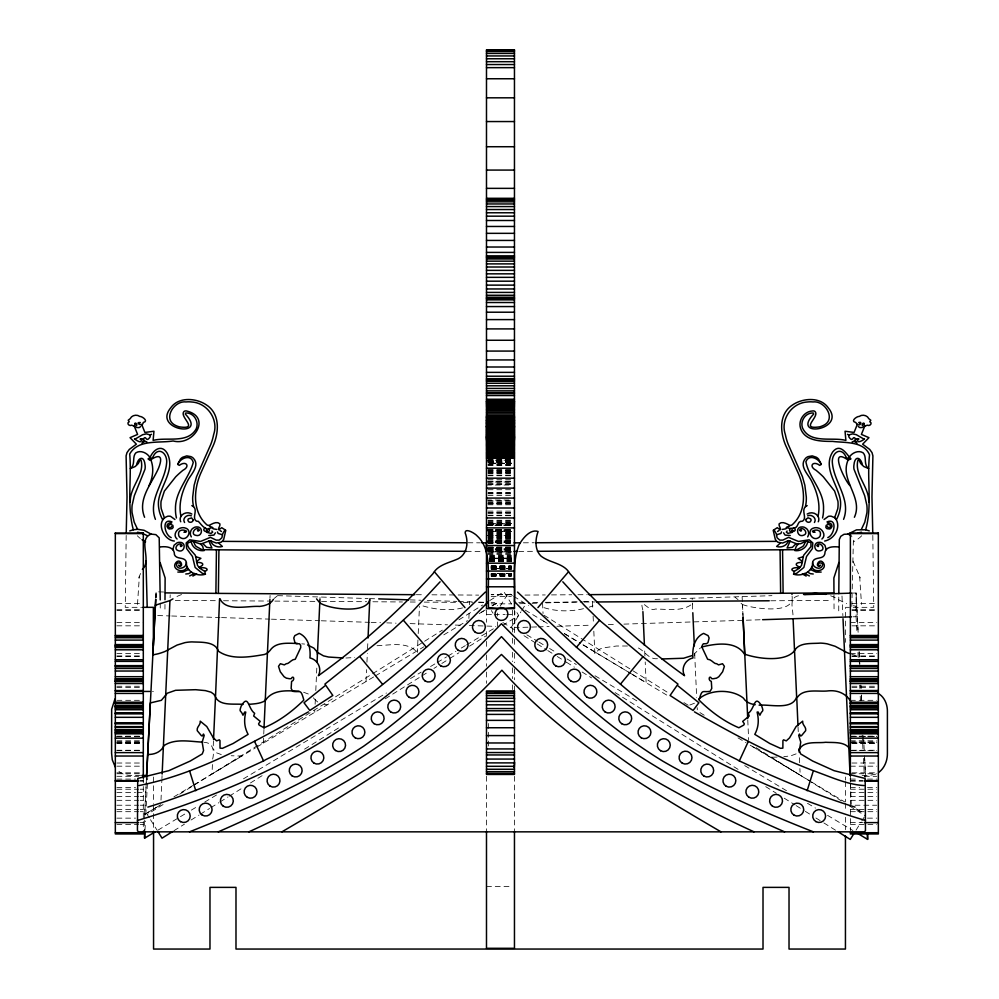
<?xml version="1.0" encoding="UTF-8"?>
<svg xmlns="http://www.w3.org/2000/svg" width="999" height="999" viewBox="0 0 999 999"><rect width="100%" height="100%" fill="white"/><g stroke="black" fill="none" stroke-linecap="round" stroke-linejoin="round"><path stroke-width="0.75" stroke-dasharray="5 3.75" d="M851.822 606.443L853.396 539.76L851.41 535.814M838.735 610.839L838.785 595.242M164.947 609.078L164.972 604.407M126.186 535.402L125.25 607.33L141.533 607.33M212.425 764.51L212.013 773.963L242.058 755.943A50.4 26.686 0 0 1 237.774 755.956L231.194 755.744M212.65 759.09C214.348 752.122 213.798 742.632 204.283 742.382M319.992 598.276L320.03 597.464M161.001 800.112L161.863 780.182M161.938 778.646L162.063 775.586M263.336 743.181L263.674 735.576M263.748 734.065L263.948 729.507M170.08 597.702L170.205 594.805M213.474 740.759L213.112 748.613M269.955 598.064L270.08 595.454M315.11 704.233L315.459 697.677M315.784 690.584L316.908 665.883M366.059 681.505L366.596 669.642M366.933 662.225L367.345 653.321M367.557 648.713L367.907 641.058M417.932 639.997L417.345 652.434M418.219 633.578L419.468 606.443M468.881 618.443L469.268 610.114M469.505 604.795L469.642 601.798M314.81 710.489L314.722 712.312M144.58 818.905L146.428 778.646M155.794 598.001L156.119 591.77L163.911 592.02M159.278 805.644L144.58 814.46L146.491 777.534M155.807 597.739L156.119 591.77L156.119 597.702M144.98 830.406L145.467 821.053M145.792 814.834L147.727 777.459M137.487 604.445L139.361 576.248L141.171 572.14M317.732 702.01L315.334 699.987M315.322 700.037L313.361 697.789M694.767 655.531L694.705 653.533L700.561 647.789M138.699 577.959L139.361 576.248M500.174 606.181L508.404 593.006L512.412 595.504M511.063 627.634L520.941 611.825M521.765 610.501L525.874 603.908M856.031 830.194L860.963 822.289M861.787 820.966L864.26 817.007M642.856 610.102C638.786 594.767 648.713 612.574 655.207 609.04C667.482 609.028 682.904 612.125 692.956 603.346M274.163 598.451L277.21 595.966M694.505 653.808L694.68 653.184M861.712 535.751L860.264 537.15A33.691 33.691 0 0 1 853.396 541.82M692.432 603.995L692.369 603.071M163.062 804.545L147.215 814.435L149.675 818.393M179.683 794.168L442.382 630.144M458.903 619.83L482.667 605.007M489.76 600.574L503.896 591.745L512.125 604.932M173.901 830.743L184.478 824.138M191.059 820.029L199.013 815.072M200.3 814.272L209.578 808.478M210.864 807.679L218.831 802.697M220.105 801.91L228.084 796.927M229.345 796.141L242.607 787.849M250.462 782.954L265.072 773.825M304.57 749.163L341.533 726.098M385.277 698.776L420.954 676.51M422.04 675.824L428.883 671.553M433.916 668.406L436.8 666.608M441.845 663.461L448.688 659.19M449.762 658.516L459.003 652.747M469.555 646.166L485.689 636.088M502.485 625.599L518.706 615.471L515.422 610.202M144.58 814.46L160.802 804.707M479.208 613.598L485.689 609.702M492.182 605.794L497.365 602.684L497.365 605.644M173.938 796.827L192.682 785.576M193.631 785.002L255.357 747.964M256.83 747.077L374.425 676.485M375.324 675.936L423.876 646.803M443.793 634.852L467.507 620.629M481.331 612.312L485.339 609.902M492.02 605.894L497.365 602.684L491.133 602.484M157.942 830.169L186.001 813.323M191.346 810.114L196.691 806.905M204.708 802.085L218.069 794.068M243.469 778.82L386.451 692.994M410.514 678.546L421.203 672.127M430.557 666.52L435.901 663.311M437.237 662.499L446.59 656.892M447.927 656.093L455.944 651.273M461.288 648.064L465.297 645.654M466.633 644.855L493.356 628.808M796.141 753.858L790.908 755.781L783.828 756.718M694.467 703.221L689.098 705.306M798.538 595.754C788.186 597.814 793.306 609.515 792.981 616.346M592.931 605.856L589.21 607.167M181.568 594.58L179.345 595.404A39.461 20.904 0 0 0 176.486 596.765M875.723 774.15L869.542 775.461L858.516 775.461M742.444 604.495C752.597 608.553 795.316 614.984 792.057 596.103M462.537 607.929C449.513 611.088 435.751 609.652 422.989 605.956M583.541 608.666C570.079 611.9 555.856 611.588 542.694 607.255M376.998 645.716C389.835 645.292 407.567 641.171 417.07 652.235M345.904 658.016L354.732 657.504M519.505 603.746L530.407 603.396M531.967 603.346L539.76 603.096M545.991 602.897L581.83 601.748M583.391 601.698L592.744 601.398M655.069 599.4L771.94 595.666M852.959 593.081L856.081 592.981L858.153 632.829M536.65 626.922L514.835 627.609L514.835 611.301M538.199 626.873L549.113 626.523M556.905 626.273L591.183 625.174M608.329 624.625L616.108 624.375M623.9 624.125L761.026 619.742M852.959 616.808L856.081 616.708L856.081 592.981L858.178 633.466M777.06 757.08L774.425 757.167A50.4 26.686 0 0 1 770.142 757.155M524.975 595.079L545.242 594.942M551.473 594.904L571.74 594.767M577.971 594.73L587.325 594.667M518.731 602.484L524.95 602.447M532.729 602.397L538.961 602.347M545.179 602.31L582.529 602.06M584.078 602.047L594.979 601.972M770.803 600.774L831.493 600.362M523.376 542.807L534.253 542.744M518.731 551.411L535.839 551.311M488.049 459.577L511.351 459.577M488.049 459.677L511.351 459.677M486.488 460.227L511.351 460.227M488.049 460.339L511.351 460.339M488.049 460.626L511.351 460.626M488.049 460.826L511.351 460.826M488.049 460.889L511.351 460.976M488.049 461.251L511.351 461.251M488.049 461.376L511.351 461.476M488.049 461.613L511.351 461.613M488.049 461.775L511.351 461.775M488.049 462L511.351 462M488.049 462.2L511.351 462.2M488.049 462.549L511.351 462.549M511.351 463.099L488.049 463.099L511.351 463.286M488.049 464.635L511.351 464.822M488.049 464.935L511.351 464.935M488.049 465.222L511.351 465.222M488.049 469.867L511.351 469.867M488.049 470.042L511.351 470.042M488.049 470.417L511.351 470.417M488.049 471.178L511.351 471.178M488.049 471.84L511.351 471.84M488.049 472.552L511.351 472.552M488.049 473.002L511.351 473.002M488.049 473.226L511.351 473.226M488.049 475.124L511.351 475.124M488.049 475.749L511.351 475.711M488.049 479.707L511.351 479.707M488.049 481.193L511.351 481.193M488.049 481.693L511.351 481.693M486.488 481.993L511.351 481.993M488.049 483.017L511.351 483.017M488.049 484.003L511.351 484.003M488.049 484.328L511.351 484.328M486.488 485.039L511.351 485.039M488.049 489.71L511.351 489.71M488.049 492.532L511.351 492.532M488.049 493.144L511.351 493.144M488.049 493.806L511.351 493.806M488.049 495.417L511.351 495.417M486.488 500.024L511.351 500.024M488.049 500.437L511.351 500.437M488.049 501.748L511.351 501.748M488.049 502.634L511.351 502.634M488.049 503.321L511.351 503.159M488.049 503.571L511.351 503.571M488.049 503.871L511.351 503.871M488.049 504.782L511.351 504.782M488.049 511.126L511.351 511.126M488.049 512.537L511.351 512.537M488.049 512.862L511.351 512.862M488.049 513.199L511.351 513.199M488.049 515.234L511.351 515.234M488.049 515.696L511.351 515.696M488.049 520.242L511.351 520.242M488.049 521.028L511.351 521.028M488.049 521.915L511.351 521.915M488.049 522.477L511.351 522.477M488.049 523.876L511.351 523.751M488.049 523.988L511.351 524.138M488.049 524.3L511.351 524.275M488.049 524.413L511.351 524.413M488.049 524.637L511.351 524.675M488.049 524.95L511.351 524.95L486.488 525.162M486.488 525.299L511.351 525.174M488.049 525.511L511.351 525.511M488.049 529.507L511.351 529.507M486.488 529.607L511.351 529.67M488.049 529.994L511.351 529.994M486.488 530.244L511.351 530.232M488.049 530.569L511.351 530.569M486.488 530.769L511.351 530.694M486.488 530.844L511.351 530.894M488.049 531.143L511.351 531.143M488.049 532.155L511.351 532.155M488.049 532.817L511.351 532.829M488.049 533.603L511.351 533.603M488.049 534.028L511.351 534.028M488.049 534.465L511.351 534.465M488.049 535.314L511.351 535.289M486.488 535.389L511.351 535.414M488.049 535.601L511.351 535.601M488.049 535.951L511.351 535.951M488.049 536.438L511.351 536.588M488.049 537L511.351 537M488.049 537.637L511.351 537.637M488.049 537.862L511.351 537.862M488.049 538.374L511.351 538.374M488.049 539.185L511.351 539.123M488.049 539.959L511.351 540.034M488.049 540.759L511.351 540.759M486.488 540.884L511.351 540.884M488.049 541.058L511.351 541.058M486.488 541.52L511.351 541.52M488.049 541.945L511.351 541.945M488.049 542.057L511.351 542.057M486.488 542.282L511.351 542.445M486.488 542.482L511.351 542.569M488.049 542.757L511.351 542.682M488.049 542.932L511.351 543.069M488.049 543.194L511.351 543.194M488.049 547.027L511.351 547.027M488.049 547.265L511.351 547.265M488.049 547.477L511.351 547.477M488.049 547.702L511.351 547.702M488.049 548.039L511.351 547.989M488.049 548.276L511.351 548.164M488.049 548.326L511.351 548.426M486.488 548.576L511.351 548.501M488.049 549.038L511.351 549.038M488.049 549.313L511.351 549.138M486.488 549.35L511.351 549.35M488.049 549.587L511.351 549.587M486.488 549.887L511.351 549.887M488.049 550.049L511.351 550.049M488.049 550.224L511.351 550.224M488.049 550.437L511.351 550.437M488.049 550.661L511.351 550.661M486.488 551.161L511.351 550.986M488.049 551.56L511.351 551.448M511.351 551.798L488.049 551.798L511.351 551.997M488.049 552.759L511.351 552.672M488.049 553.596L511.351 553.596M488.049 554.42L511.351 554.42M489.597 555.232L511.351 555.232M489.597 556.018L511.351 556.018M489.597 556.755L511.351 556.755M489.597 557.43L511.351 557.43M489.597 558.041L511.351 558.041L489.597 558.191M489.597 558.866L511.351 558.766M489.597 558.903L511.351 558.903M489.597 559.153L511.351 559.19M489.597 559.365L511.351 559.44M489.597 559.665L511.351 559.64M489.597 559.915L511.351 559.865M489.597 560.152L511.351 560.189M489.597 560.501L511.351 560.501M489.597 560.689L511.351 560.689M489.597 560.963L511.351 560.963M489.597 561.151L511.351 561.151M489.597 561.363L511.351 561.363M489.597 561.488L511.351 561.488M489.597 561.688L511.351 561.725M491.158 565.771L511.351 565.821M491.158 566.021L511.351 566.171M491.158 566.346L511.351 566.271M491.158 566.458L511.351 566.408M491.158 566.645L511.351 566.645M491.158 566.895L511.351 566.895M491.158 567.207L511.351 567.207M491.158 567.345L511.351 567.37M491.158 567.482L511.351 567.482M491.158 567.794L511.351 567.657M491.158 567.857L511.351 567.956M491.158 568.131L511.351 568.194M491.158 568.394L511.351 568.394M511.351 568.656L491.158 568.593L511.351 568.831M491.158 569.018L511.351 569.018M491.158 569.093L511.351 569.205L491.158 569.318M491.158 573.751L511.351 573.751M491.158 574.125L511.351 574.113M491.158 574.462L511.351 574.462M491.158 574.562L511.351 574.562M491.158 574.8L511.351 574.8M491.158 574.974L511.351 574.974M491.158 575.249L511.351 575.249M491.158 575.499L511.351 575.499M491.158 576.036L511.351 576.036M491.158 576.236L511.351 576.336M491.158 596.478L511.351 596.478M116.895 603.596L141.758 603.608M851.935 603.608L876.797 603.596M491.158 603.846L511.351 603.846M116.895 609.727L141.758 609.727M851.935 609.727L876.797 609.727M116.895 610.526L141.758 610.526M851.935 610.526L876.797 610.526M486.488 614.497L492.707 614.497M494.268 614.497L505.144 614.497M506.693 614.497L514.46 614.497M116.895 622.564L143.307 622.564M850.374 622.564L876.797 622.564M116.895 625.824L141.758 625.824M851.935 625.824L876.797 625.824M627.484 646.003L616.458 646.016L602.272 648.014L598.751 649.662L594.88 653.771L593.768 630.132M116.895 653.408L143.307 653.408M850.374 653.408L876.797 653.408M116.895 655.931L141.758 655.931M851.935 655.931L876.797 655.931M116.895 656.555L141.758 656.555M851.935 656.555L876.797 656.555M116.895 686.263L141.758 686.263M851.935 686.263L876.797 686.263M116.895 687.399L141.758 687.399M851.935 687.399L876.797 687.399M152.497 691.445L153.384 691.445M116.895 700.311L143.307 700.311M850.374 700.311L876.797 700.311M116.895 736.188L143.307 736.188M850.374 736.188L876.797 736.188M116.895 736.475L141.758 736.513M851.935 736.475L876.797 736.513M116.895 736.675L143.307 736.675M850.374 736.675L876.797 736.675M116.895 740.796L143.307 740.796M850.374 740.796L876.797 740.796M116.895 741.945L143.307 741.945M850.374 741.945L876.797 741.945M116.895 742.157L141.758 742.157M851.935 742.157L876.797 742.157M116.895 742.707L143.307 742.707M850.374 742.707L876.797 742.707M116.895 743.144L141.758 743.144M851.935 743.144L876.797 743.144M116.895 743.493L141.758 743.493M851.935 743.493L876.797 743.493M116.895 750.261L141.758 750.261M851.935 750.261L876.797 750.261M116.895 750.424L143.307 750.424M850.374 750.424L876.797 750.424M116.895 763.024L141.758 763.024M851.935 763.024L876.797 763.024M116.895 766.183L143.307 766.183M850.374 766.183L876.797 766.183M116.895 772.826L141.758 772.826M851.935 772.826L876.797 772.826M116.895 773.75L143.307 773.75M850.374 773.75L876.797 773.75M140.484 775.461C132.667 775.649 123.227 776.71 117.557 769.992M116.895 776.31L138.649 776.31M864.36 776.31L876.797 776.31M116.895 779.095L135.539 779.095M850.374 779.095L856.593 779.095M867.469 779.095L876.797 779.095M140.197 780.569L143.307 780.569M850.374 780.569L862.811 780.569M140.197 781.193L143.307 781.193M850.374 781.193L862.811 781.193M116.895 787.412L135.539 787.412M850.374 787.412L859.702 787.412M867.469 787.412L876.797 787.412M116.895 789.222L138.649 789.222M140.197 789.222L143.307 789.222M850.374 789.222L876.797 789.222M116.895 792.394L135.539 792.394M137.1 792.394L143.307 792.394M850.374 792.394L876.797 792.394M116.895 796.49L138.649 796.49M140.197 796.49L143.307 796.49M850.374 796.49L876.797 796.49M116.895 800.324L138.649 800.324M140.197 800.324L143.307 800.324M850.374 800.324L876.797 800.324M116.895 805.231L138.649 805.231M140.197 805.231L143.307 805.231M855.032 805.231L876.797 805.231M116.895 809.402L138.649 809.402M140.197 809.402L143.307 809.402M850.374 809.402L876.797 809.402M116.895 811.688L138.649 811.688M140.197 811.688L143.307 811.688M850.374 811.688L876.797 811.688M116.895 818.144L135.539 818.144M867.469 818.144L876.797 818.144M140.197 822.614L143.307 822.614M850.374 822.614L862.811 822.614M116.895 824.6L138.649 824.6M140.197 824.6L143.307 824.6M850.374 824.6L876.797 824.6M486.488 886.625L511.351 886.625M467.857 542.757L480.294 542.832M466.271 551.323L483.379 551.423M416.346 594.705L424.138 594.755M431.93 594.805L478.696 595.117M175.287 600.411L217.307 600.699M223.526 600.749L268.656 601.048M274.875 601.098L315.334 601.373M321.553 601.41L366.683 601.71M372.902 601.76L402.472 601.96M410.252 602.01L418.032 602.06M424.25 602.11L456.93 602.335M463.149 602.372L472.49 602.434M478.708 602.472L484.94 602.522M277.66 595.654L368.032 598.551M369.593 598.601L378.946 598.888M410.114 599.887L421.016 600.237M427.247 600.436L456.855 601.386M458.416 601.435L472.44 601.885M478.671 602.085L484.902 602.285M157.68 615.546L170.142 615.946M171.703 615.996L220.005 617.544M221.566 617.594L269.867 619.13M271.428 619.18L319.73 620.729M321.291 620.779L369.593 622.327M371.153 622.377L380.507 622.664M386.738 622.864L396.091 623.164M410.114 623.613L447.502 624.812M455.294 625.062L461.526 625.262M469.318 625.511L495.816 626.361M301.76 643.818L304.595 644.068M324.45 704.357L327.135 704.869M657.467 658.703C647.352 659.715 644.03 648.576 635.202 646.927M853.283 605.694L856.78 606.405M303.634 692.257L309.815 694.567M221.291 754.57L216.059 752.647L213.124 748.738M830.631 595.791L832.854 596.615A39.461 20.904 0 0 1 839.21 600.087L846.64 603.696M543.381 621.041L547.327 623.413M564.46 633.691L580.269 643.181M594.755 651.885L581.58 643.968L631.093 673.676M595.816 652.509L630.257 673.176M631.58 673.975L646.141 682.717L645.204 661.95M750.187 745.192L800.187 775.174L799.899 768.581M856.393 808.915L863.885 813.423M525.212 610.127L546.903 623.139M564.273 633.566L580.307 643.194M632.429 674.487L668.506 696.141M737.999 737.861L746.016 742.669M752.697 746.678L810.689 781.48M811.5 781.98L844.904 802.035M856.93 809.252L863.611 813.261M526.86 634.84L537.549 641.258M538.886 642.057L544.23 645.267M549.575 648.476L554.92 651.685M566.945 658.903L576.298 664.522M595.004 675.749L639.11 702.222M744.68 765.596L788.785 792.07M807.492 803.296L815.509 808.116M827.534 815.334L852.921 830.569M513.686 596.303L528.646 605.644M543.993 615.222L669.268 693.443M683.94 702.597L689.085 705.806M699.949 712.599L705.232 715.896M756.018 747.602L841.308 800.848M849.462 805.943L865.084 815.696M502.834 622.502L516.346 630.931M523.976 635.701L536.138 643.294M537.187 643.943L546.703 649.887M547.752 650.549L555.943 655.656M557.255 656.48L566.246 662.087M566.495 662.25L574.413 667.195M582.092 671.99L591.57 677.909M615.122 692.607L738.086 769.38M765.721 786.638L776.36 793.268M784.215 798.176L794.829 804.807M796.103 805.606L804.07 810.576M805.356 811.375L810.676 814.697M815.921 817.981L822.552 822.115M823.85 822.926L835.751 830.356M734.989 597.177L738.036 599.65M741.058 603.309L742.482 604.52L743.006 615.846M137.288 535.751L138.736 537.15A33.691 33.691 0 0 0 140.347 538.473M491.358 610.564L493.007 613.199M150.499 819.704L157.093 830.256M853.034 561.163L860.301 577.959M742.532 604.52L742.981 615.359M694.667 653.596L696.678 697.427M859.639 576.248L861.513 604.445M859.128 651.473L859.365 656.143L854.207 655.019A41.796 22.14 0 0 1 851.697 654.295M859.527 659.24L859.764 663.873M860.888 685.551L861.051 688.648M861.375 694.842L861.7 701.036M864.51 755.669L865.621 777.21M859.152 652.16L859.477 658.391M859.552 659.939L859.789 664.61M860.838 684.864L861.001 687.974M861.413 695.754L861.65 700.436M863.498 735.963L864.272 751.123M864.635 758.054L865.609 776.735M856.081 616.708L856.967 633.841M857.941 652.522L858.416 661.862M859.627 685.227L859.789 688.336M860.201 696.128L860.439 700.799M862.212 735.064L863.024 750.636M863.423 758.416L864.397 777.11M697.19 707.642L697.302 709.814M841.995 596.003L842.881 615.646M798.039 727.172L798.251 731.643M692.419 604.02L692.682 609.815M644.929 656.006L644.567 648.401M592.482 602.16L592.869 610.701M593.119 616.146L593.431 622.901M542.557 602.996L543.031 613.523M742.12 596.665L742.357 601.873M747.776 720.067L748.663 739.834M850.199 778.321L850.336 781.393M850.399 782.929L851.323 804.382M799.437 757.741L799.65 762.849M692.182 598.676L692.207 599.487M872.814 535.402L873.75 607.33L845.629 607.33L845.616 642.332M833.978 595.079L834.053 609.078M160.24 603.034L160.265 610.839M850.374 774.837L850.374 831.043M845.441 777.01L845.441 780.107M845.441 781.655L845.441 801.81M845.441 803.358L845.441 811.113M845.441 817.307L845.441 829.707M514.46 610.114L514.46 633.154M514.46 639.372L514.46 647.152M514.46 653.371L514.46 662.699M514.46 668.93L514.46 679.807M514.46 686.038L514.46 690.696M514.46 776.26L514.46 830.519M512.512 610.302L512.512 632.067M512.512 638.286L512.512 646.053M512.512 652.272L512.512 661.6M512.512 667.819L512.512 678.696M512.512 684.914L512.512 689.572M497.365 613.061L497.365 616.021M497.365 621.952L497.365 626.41M488.449 723.513L488.449 746.915M486.488 610.114L486.488 622.265M486.488 631.605L486.488 636.263M486.488 641.395L486.488 649.163M486.488 654.932L486.488 666.258M486.488 672.04L486.488 683.353M486.488 776.26L486.488 830.519M153.559 777.01L153.559 803.358M153.559 804.907L153.559 829.707M144.58 820.391L144.58 830.768M143.307 777.759L143.307 831.043M511.351 463.524L488.049 463.524L511.351 463.661M511.351 523.464L488.049 523.464L511.351 523.551M511.351 531.605L488.049 531.605L511.351 531.63M511.351 558.441L489.597 558.441L511.351 558.516M511.351 573.414L491.158 573.414L511.351 573.501M511.351 594.68L491.158 594.68L511.351 594.705"/><path stroke-width="1.5" d="M160.227 599.924L159.203 537.874L155.894 534.64L151.061 534.103L144.068 530.294L137.575 529.295L133.329 529.77C126.698 505.169 131.843 479.058 129.708 453.983C138.187 439.036 158.941 443.344 173.102 440.959C193.319 446.428 212.4 417.107 186.463 410.964A3.784 3.784 0 0 0 184.34 411.226C177.972 416.246 200.399 429.895 179.358 426.86A24.525 24.525 0 0 1 175.137 425.212C162.512 418.768 174.313 400.337 186.001 401.948A24.688 24.688 0 0 1 191.521 401.985C207.23 402.747 218.906 419.518 213.649 434.54A56.456 56.456 0 0 1 210.702 444.58L196.566 476.623L194.143 485.277L192.695 497.027A36.214 36.214 0 0 0 193.094 504.12L193.531 506.481M514.46 762.125L514.46 764.41A7.418 7.418 0 0 1 513.823 767.232M486.488 551.448L486.488 542.494M838.798 593.681L839.297 539.572L840.783 536.326L844.018 534.29L847.939 534.103L850.661 535.252M164.997 599.737L165.122 577.959L160.09 562.487M165.397 592.882L215.884 593.369L216.446 549.825L466.271 551.323M215.884 593.369L218.369 593.394L218.931 549.85M126.249 532.455L127.023 496.753L126.099 455.869L126.973 452.647L129.296 449.425L136.364 444.193L130.045 437.674L137.6 434.415L134.253 426.123L131.643 425.199C129.283 426.66 126.049 423.039 129.221 421.753L128.209 420.242L130.195 418.668C131.731 415.184 136.826 414.16 139.773 416.433C141.983 416.121 149.113 421.303 143.294 422.465C142.757 427.772 134.178 421.99 140.247 422.527L139.273 423.276M151.498 434.29L150.337 435.027L150.112 436.963C145.617 443.568 146.503 434.353 143.394 438.986L144.455 440.959L146.865 441.92M799.163 568.319C796.003 566.421 787.799 569.105 794.23 571.391L799.163 568.319L801.498 565.397L803.646 555.269L810.926 546.665L810.976 542.657L806.093 541.171L800.748 543.643L797.239 544.018L788.361 540.621L782.667 543.031L777.534 542.12M219.967 598.751C225.949 612.062 247.64 605.594 259.59 606.43C264.835 605.831 270.579 604.208 273.426 599.35M319.955 599.1L319.792 602.759M162.138 774.05L169.942 600.599L172.989 598.876M264.011 727.984L265.322 699.337M213.536 739.372L215.484 697.177C220.292 706.368 234.303 703.421 243.069 704.407M265.309 699.387L269.905 599.363M317.07 662.2L319.78 602.809L316.558 598.863M317.432 654.333L317.52 652.422L323.489 655.856L328.609 657.042L343.044 657.954M368.044 637.999L369.78 599.338C367.382 614.173 328.858 609.29 319.742 602.772M146.578 775.998L150.337 702.921L161.363 700.324L167.295 693.206L175.562 690.309L195.579 689.697L205.382 690.609L211.064 692.207L213.923 694.268L215.497 697.14L219.568 598.938M159.84 547.015C165.759 546.153 174.525 546.678 174.475 554.707C176.598 560.027 185.402 556.243 186.363 562.549C186.988 567.719 177.647 570.879 176.473 565.147C175.949 561.238 183.029 562.787 180.045 565.933L178.609 565.147M146.516 777.085L155.719 599.562M155.732 599.238L152.835 654.932L158.004 653.808A41.796 22.14 0 0 0 165.135 651.41L177.073 645.067L184.94 642.644A25.362 13.437 0 0 1 191.845 641.895C200.612 642.419 215.085 641.021 218.481 651.236C231.119 660.152 249.75 657.042 264.36 654.495C266.696 653.758 268.519 652.26 270.08 650.424C275.961 641.57 288.311 643.368 297.515 643.443M155.27 831.767L144.58 838.186L144.892 831.955M217.457 531.905L218.094 533.466L221.953 534.615M807.729 541.183C807.454 547.427 800.674 551.523 794.842 550.574L796.253 546.391L798.288 544.093M317.445 652.322L313.873 648.126L307.555 644.942M130.295 501.848C129.633 486.913 145.067 474.662 141.021 460.052L139.897 460.164L138.312 463.499L135.202 466.545L130.357 468.556C135.852 464.597 131.768 457.018 135.876 452.834C140.684 449.737 147.365 453.047 150.012 457.579L148.039 458.916L149.962 460.302C159.803 453.484 163.249 456.218 158.616 467.994C151.935 483.541 137.125 499.063 144.605 517.27M820.391 565.147L818.955 565.933C815.846 562.287 823.963 561.538 822.427 565.759C820.204 571.078 811.25 566.908 812.749 561.688C814.884 556.243 823.313 560.002 824.824 553.921C824.799 546.166 833.74 546.478 839.16 547.015M215.422 532.829L213.923 535.102L208.766 535.501M805.231 541.308L804.682 543.531A10.027 10.027 0 0 1 802.821 546.453L796.428 549.999M805.469 506.481L805.906 504.12A36.214 36.214 0 0 0 806.305 497.027L804.857 485.277L802.434 476.623L788.298 444.58A56.456 56.456 0 0 1 785.351 434.54C780.094 419.518 791.77 402.747 807.479 401.985A24.688 24.688 0 0 1 812.999 401.948C824.687 400.337 836.488 418.768 823.863 425.212A24.525 24.525 0 0 1 819.642 426.86C798.601 429.895 821.028 416.246 814.66 411.226A3.784 3.784 0 0 0 812.537 410.964C804.12 411.413 798.076 420.142 800.511 428.171C804.732 441.296 821.415 441.396 832.604 441.396C844.779 442.982 863.636 440.871 869.53 454.845C866.72 479.695 872.477 505.444 865.671 529.77L856.505 529.87L847.939 534.103M822.577 517.981L823.014 515.696A35.24 35.24 0 0 0 823.526 508.716C824.25 490.909 808.715 477.734 805.893 461.7C808.94 453.758 818.73 458.466 821.253 464.398L818.693 459.265A8.429 8.429 0 0 0 816.32 457.242L812.224 455.881L808.116 456.618A7.967 7.967 0 0 0 805.594 458.291C798.476 466.271 808.853 474.787 811.987 481.893C817.157 492.395 820.741 504.645 818.019 516.333L818.73 518.106A7.443 7.443 0 0 1 818.618 520.879L818.268 521.765M790.172 540.958L787.062 548.039L792.407 547.302L796.003 543.706M172.802 549.675L174.063 545.279L176.998 542.882A5.245 5.245 0 0 1 179.62 542.332C186.963 541.995 184.628 553.446 178.047 550.574C172.278 548.588 179.995 540.459 182.205 545.641L180.844 546.578L180.257 545.704L181.181 545.367M788.361 540.621C787.237 545.616 781.23 548.089 776.635 546.453L780.381 542.994M794.23 571.391L793.581 574.188C801.323 576.873 812.886 572.115 812.637 562.549M778.995 530.556L777.522 531.48M854.395 517.27C863.586 497.177 839.372 480.094 848.076 460.064L850.961 458.916C846.353 453.808 840.184 442.557 832.691 451.935C822.339 468.194 838.398 484.952 840.496 501.023A29.52 29.52 0 0 1 840.009 509.552L839.572 511.675A38.861 38.861 0 0 1 837.349 517.782L836.35 519.705C840.796 528.583 833.853 539.26 824.637 541.046M807.142 790.709L813.373 770.716C771.952 754.907 732.841 733.865 694.442 711.862M820.204 565.759C814.247 568.256 819.03 556.768 823.426 562.949C827.834 569.855 814.972 573.876 812.1 567.37L811.575 567.082M838.91 562.487L833.878 577.959L833.965 593.518M171.666 526.473C171.004 529.208 166.583 526.598 169.156 524.962A2.373 2.373 0 0 1 170.804 524.4L172.864 525.337L173.139 527.385A3.709 3.709 0 0 1 171.94 528.696L169.43 529.008A2.922 2.922 0 0 1 167.869 527.959C165.247 525.624 168.756 521.715 171.603 523.076M843.581 519.343C851.198 499.862 834.402 482.617 832.467 463.848C830.793 453.184 841.121 445.404 846.203 457.292A9.528 9.528 0 0 0 849.25 458.966L850.361 459.303M798.988 750.174C803.109 740.271 817.207 743.468 825.649 742.282C833.815 742.819 846.403 741.108 850.461 750.311M141.945 443.144L142.757 442.245C146.029 437.187 136.526 438.798 141.696 439.772C141.334 444.38 136.314 439.91 134.44 438.961M174.925 519.505L170.604 516.346A8.729 8.729 0 0 0 167.77 516.221C155.107 520.442 163.012 540.172 174.363 541.046M186.363 562.549C186.114 572.115 197.677 576.873 205.419 574.188L204.77 571.391L199.837 568.319L197.502 565.397L195.354 555.269L188.736 547.752L187.537 545.104L187.812 543.044L192.045 541.121L200.712 544.093L210.027 540.646L216.333 543.031L221.466 542.12M149.051 485.589C152.772 477.697 154.158 468.369 150.924 460.064M142.37 569.393C152.422 560.164 137.163 539.485 151.061 534.103M865.459 820.504C805.981 802.609 748.051 779.158 693.643 749.113C626.311 710.114 568.331 657.18 514.46 601.498C515.496 582.679 511.813 562.937 519.03 544.992C522.477 538.636 530.157 528.783 538.086 531.48C535.264 539.398 534.527 549.275 540.734 555.856C549.512 563.086 563.936 562.787 569.867 573.588A720.866 720.866 0 0 0 684.54 675.699C680.644 668.418 685.289 659.64 692.956 657.941C692.082 648.676 694.255 637.549 703.621 633.378L708.079 635.614L709.128 637.999L708.004 642.482L706.643 643.681L703.321 643.793L702.21 645.416L702.185 647.689L707.642 659.265C711.525 659.215 714.148 664.273 716.67 663.723L718.543 664.884L722.552 663.723L724.4 666.345L722.627 671.753L718.793 676.748L716.408 678.221C714.547 678.309 713.973 678.983 711.7 678.646C709.477 674.325 707.504 680.294 711.313 681.43L711.763 688.423L710.152 691.308C702.522 692.732 702.26 688.149 699.063 700.099C710.601 711.438 723.888 721.44 738.848 727.759L743.743 725.087L744.355 723.825L742.682 721.378L749.213 716.008L748.251 713.311C755.007 708.603 754.22 693.493 761.7 706.018C764.148 713.024 762.15 709.29 759.927 715.209L758.129 712L757.117 712.075C758.928 719.605 758.853 726.822 754.794 734.365L769.767 743.493L780.381 748.313L782.866 748.151L782.916 740.596L783.591 739.834L786.275 740.883L789.547 737.874L796.103 726.548L802.672 721.166C802.185 724.45 805.194 726.198 805.669 728.883L805.669 730.656L801.548 735.614L800.636 736.038L799.437 734.015L798.688 735.451L800.748 742.107L799.35 750.499L800.636 753.92L812.674 761.051L834.09 770.679L865.171 778.458L865.459 830.606L864.447 831.842L138.449 831.842L137.437 830.606L137.725 778.458L168.806 770.679L190.222 761.051L202.26 753.92L203.559 750.499L202.148 742.107L204.208 735.451L203.471 734.015L202.26 736.038L201.348 735.614L197.228 730.656L197.228 728.883C197.702 726.198 200.724 724.45 200.225 721.166L206.793 726.548L213.349 737.874L216.621 740.883L219.305 739.834L219.98 740.596L220.03 748.151L222.515 748.313L233.129 743.493L248.102 734.365C244.043 726.822 243.968 719.605 245.779 712.075L244.767 712L242.969 715.209C240.747 709.29 238.749 713.024 241.209 706.018C248.676 693.493 247.889 708.603 254.645 713.311L253.684 716.008L260.215 721.378L258.554 723.825L259.153 725.087L264.048 727.759C279.008 721.44 292.295 711.438 303.833 700.099C300.637 688.149 300.374 692.732 292.744 691.308L291.134 688.423L291.583 681.43C295.404 680.294 293.431 674.325 291.196 678.646C288.923 678.983 288.361 678.309 286.488 678.221L284.103 676.748L280.269 671.753L278.509 666.345L280.344 663.723L284.353 664.884L286.226 663.723C288.748 664.273 291.371 659.215 295.254 659.265L300.711 647.689L300.687 645.416L299.575 643.793L296.253 643.681L294.892 642.482L293.768 637.999L294.817 635.614L299.275 633.378C308.641 637.549 310.826 648.676 309.94 657.941C317.607 659.64 322.252 668.418 318.356 675.699A720.866 720.866 0 0 0 433.042 573.588C438.161 564.472 449.575 562.774 458.354 558.678C467.47 553.758 468.618 541.67 465.147 532.854C465.01 527.247 475.399 533.716 477.197 535.976C487.549 545.429 488.211 560.414 488.386 573.463A278.172 278.172 0 0 1 488.324 587.899L488.449 607.617L498.226 608.416A6.456 6.456 0 0 1 507.917 613.998A6.456 6.456 0 0 1 498.226 619.592A6.456 6.456 0 0 1 498.226 608.416M855.044 807.092C815.271 794.954 776.997 778.421 739.335 760.913L748.338 741.395M191.845 514.048C187.887 511.313 181.381 513.199 180.27 518.106A7.443 7.443 0 0 0 180.382 520.879L180.732 521.765M859.727 423.276L858.753 422.527C862.699 420.954 860.439 426.785 857.304 424.425L854.083 432.442L845.042 431.243L845.891 440.409C832.167 436.75 809.789 444.243 802.434 427.759C800.099 420.729 805.669 412.587 813.198 412.987L813.698 414.061C790.284 438.573 846.515 430.207 828.458 408.091C820.728 396.553 802.896 397.864 792.519 404.97C778.096 414.36 780.107 434.078 786.7 447.639L797.539 471.69C805.469 488.486 807.155 511.875 791.795 525.099L789.959 525.437C787.075 523.951 781.98 520.804 779.108 523.863C778.508 525.949 781.493 529.133 780.306 529.845L777.247 527.697L773.214 530.319L775.311 539.435L776.822 541.371L535.814 542.732M114.935 699.038L111.663 709.302L111.601 753.308L112.275 759.814L115.285 767.045M814.435 522.502C817.194 518.406 811.65 513.811 807.667 515.809M836.35 519.705L834.677 517.669L837.736 508.803A29.795 29.795 0 0 0 837.949 501.361L834.627 491.096L823.288 476.81A101.736 101.736 0 0 0 816.083 470.317C808.253 466.358 813.049 460.252 819.704 465.347L821.253 464.398M807.691 536.888C809.864 533.703 808.391 528.846 804.757 527.497A5.245 5.245 0 0 0 802.135 526.935C794.804 526.598 797.127 538.049 803.72 535.177C809.477 533.204 801.772 525.062 799.562 530.257L800.923 531.181L801.498 530.307L800.586 529.97M861.425 529.295L864.809 522.115L866.932 512.612A38.399 38.399 0 0 0 866.87 505.294L864.709 495.791L854.008 469.243A13.037 13.037 0 0 1 853.945 464.985C854.782 455.332 860.651 456.955 862.424 464.785M857.304 424.425L855.706 422.465C849.887 421.303 857.017 416.121 859.227 416.433C862.174 414.16 867.269 415.184 868.805 418.668L870.791 420.242L869.779 421.753C872.951 423.039 869.717 426.66 867.357 425.199L864.747 426.123L861.4 434.415L868.955 437.674L862.636 444.193L869.704 449.425L872.027 452.647L872.901 455.869L871.977 496.753L872.751 532.455M789.547 526.073L786.862 527.097L785.863 528.808L782.304 529.458M853.558 834.153L850.274 839.422L838.386 831.992M224.8 530.069L222.727 533.766L221.878 537.812L219.206 540.122L216.184 540.109L210.439 537.337L200.537 541.446L189.785 539.822L186.176 542.919L186.626 548.601L192.457 556.455L195.142 567.457L202.235 573.251L205.419 574.188M848.988 457.579C851.635 453.047 858.316 449.737 863.124 452.834C867.232 457.018 863.148 464.597 868.643 468.556L863.798 466.545L860.688 463.499L859.103 460.164L857.979 460.052C853.933 474.662 869.367 486.913 868.705 501.848M824.075 519.505L828.396 516.346A8.729 8.729 0 0 1 831.23 516.221L834.677 517.669M136.576 464.785C138.349 456.955 144.206 455.332 145.055 464.985A13.037 13.037 0 0 1 144.992 469.243L134.291 495.791L132.13 505.294A38.399 38.399 0 0 0 132.068 512.612L134.191 522.115L137.575 529.295M517.557 592.082L576.46 647.252L620.441 684.153L642.944 656.73L677.984 684.09L670.067 695.466L693.106 710.451L698.888 702.747L678.071 685.938M537.924 607.617L568.369 571.928M576.46 647.252L599.487 620.279L584.34 605.357L562.812 581.805M440.097 581.805L411.463 612.574L392.957 629.657L324.912 684.09L332.829 695.466L309.79 710.451L304.008 702.747L324.825 685.938M698.838 699C710.064 689.185 731.842 688.86 743.368 698.076C745.916 702.222 750.599 704.083 755.219 704.682M488.449 601.485C434.577 657.167 376.586 710.102 309.253 749.113C254.845 779.158 196.915 802.609 137.437 820.504M196.491 561.413L200.886 558.329L195.879 556.73M198.789 567.282C205.831 564.835 202.685 561.888 196.578 562.512M180.981 516.333C178.097 503.646 182.367 490.397 188.436 479.27C192.045 473.339 199.837 465.122 193.406 458.291A7.967 7.967 0 0 0 190.884 456.618L186.776 455.881L182.68 457.242A8.429 8.429 0 0 0 180.307 459.278L177.747 464.398C180.132 457.954 191.146 453.808 193.257 462.45C189.111 478.009 175.187 491.258 175.474 508.716A35.24 35.24 0 0 0 175.986 515.696L176.423 517.981M754.058 831.842C716.121 814.51 679.32 794.729 643.294 773.763C591.52 739.722 545.604 697.702 501.461 654.445C450.936 703.421 398.901 752.459 337 786.812C308.054 802.659 278.921 818.256 248.838 831.842M485.339 592.082C419.056 655.868 350.087 719.667 266.134 759.452L263.561 760.913C225.899 778.421 187.625 794.954 147.852 807.092M827.796 537.612C834.677 534.927 837.637 517.47 827.01 521.89M196.678 573.938L192.869 576.048M790.197 528.496C786.463 533.753 799.325 531.718 793.905 528.021L790.197 528.496L786.413 527.597M150.012 457.579C153.022 450.174 161.338 443.544 167.17 453.146C175.687 469.592 160.577 485.164 158.504 501.023A29.52 29.52 0 0 0 158.991 509.552L159.428 511.675A38.861 38.861 0 0 0 161.651 517.782L162.65 519.705M807.167 505.606C799.687 509.09 807.791 517.594 802.684 521.053A4.533 4.533 0 0 1 800.686 521.303C797.177 522.177 798.401 527.922 793.905 528.021M194.593 573.488L189.635 575.936M878.758 772.389C884.627 767.981 887.512 760.514 887.399 753.308L887.399 711.525C887.537 704.357 884.34 696.603 877.771 693.156M140.684 426.61L139.061 427.622L136.301 427.46M821.915 539.035C826.673 535.352 822.115 528.134 817.032 527.734A8.042 8.042 0 0 0 814.31 527.859C805.256 529.745 812.274 542.732 819.105 537.275A3.534 3.534 0 0 0 820.266 535.526C822.464 525.811 806.418 531.98 815.034 532.242L813.86 531.48M191.121 572.19L188.699 573.663L185.752 574M852.135 441.92L854.545 440.959L855.606 438.986C852.497 434.353 853.383 443.568 848.888 436.963L848.663 435.027L847.502 434.29M188.536 569.48L182.929 572.127L177.834 572.077M864.56 438.961C862.949 440.297 856.705 444.155 857.617 439.535C862.162 438.748 852.821 437.375 856.243 442.245L857.055 443.144M792.257 532.342L787.986 533.379L786.325 532.117L787.1 531.043M172.59 831.568L162.025 838.161L157.917 831.568M142.757 442.245L145.067 441.483M308.454 711.862C254.708 741.42 199.725 773.488 139.023 785.551M807.155 514.048C810.601 511.75 815.896 512.674 818.019 516.333M205.095 528.021C200.15 530.881 210.527 534.34 209.415 529.233C203.946 529.208 201.411 524.525 198.314 521.303A4.533 4.533 0 0 1 196.316 521.053C191.209 517.594 199.313 509.09 191.833 505.606M187.425 567.082L186.9 567.37C183.891 574.363 170.305 569.118 176.061 562.449C180.894 557.267 184.191 568.493 178.796 565.759M281.893 831.842C360.502 785.788 440.084 738.348 501.885 670.217C563.036 738.711 642.619 785.876 721.003 831.842M204.77 571.391C211.201 569.105 202.997 566.421 199.837 568.319M169.967 600.586L155.419 605.207M692.182 655.556L683.591 658.241L661.887 658.965M218.282 831.842C298.676 796.678 377.859 755.207 442.569 695.029A905.618 905.618 0 0 0 490.746 648.151L501.461 636.625L512.162 648.151A905.057 905.057 0 0 0 560.327 695.029C625.049 755.219 704.22 796.678 784.615 831.842M216.696 529.458L213.137 528.808L212.587 527.597L208.803 528.496M189.523 831.842C249.563 807.866 309.315 781.83 363.536 746.29C413.673 710.426 458.504 667.782 501.461 623.713C551.023 673.963 602.122 724.013 662.612 761.038C710.789 788.785 761.7 811.488 813.373 831.842M129.72 530.906L133.329 529.77M862.699 427.46L859.939 427.622L858.316 426.61M148.639 459.303L149.75 458.966A9.528 9.528 0 0 0 152.797 457.292C157.879 445.404 168.207 453.184 166.533 463.848C164.598 482.617 147.802 499.862 155.419 519.343M701.673 647.027C715.571 643.556 736.263 640.384 744.792 654.695M827.397 523.076C830.244 521.715 833.753 525.624 831.131 527.959A2.922 2.922 0 0 1 829.57 529.008L827.06 528.696A3.709 3.709 0 0 1 825.861 527.385L826.136 525.337L828.196 524.4A2.373 2.373 0 0 1 829.844 524.962C832.417 526.598 827.996 529.208 827.334 526.473M861.463 532.217L859.702 532.604A29.121 29.121 0 0 0 857.966 533.066M150.337 435.027L146.466 433.866L142.682 434.69L135.077 439.073M790.234 535.501L785.077 535.102L783.578 532.829M821.166 572.077L816.071 572.127L810.464 569.48M134.253 426.123C139.698 426.561 134.853 420.517 134.603 424.313L135.277 424.3M803.546 594.492L815.246 593.431L825.723 594.355M147.69 754.47C154.533 754.682 161.189 751.947 164.048 745.566C175.175 738.199 190.222 741.583 202.785 742.145M777.047 534.615L780.906 533.466L781.543 531.905M817.819 545.367L818.743 545.704L818.156 546.578L816.795 545.641C819.492 540.072 826.985 549.762 820.216 550.799C813.76 552.547 812.649 541.895 819.38 542.332A5.245 5.245 0 0 1 822.002 542.882L824.937 545.279L826.198 549.675M249.063 704.32C254.57 703.845 260.477 703.646 265.284 700.611C272.552 689.235 287.262 690.521 299.101 691.333M221.478 531.48L220.005 530.556M504.682 608.416L514.46 607.617M803.121 556.73L798.114 558.329L802.509 561.413M495.129 691.783L507.604 691.77M813.248 574L810.301 573.663L807.879 572.19M804.657 594.617L851.41 593.131M762.587 619.692L851.41 616.858M793.581 574.188L796.765 573.251L803.858 567.457L806.543 556.455L812.374 548.601L812.824 542.919L809.215 539.822L798.463 541.446L788.561 537.337L782.816 540.109L779.794 540.122L777.122 537.812L776.273 533.766L774.2 530.069M537.4 551.298L795.541 549.7M588.886 594.655L833.603 592.882M596.528 601.96L769.242 600.786M514.048 542.857L520.267 542.819M514.06 551.436L517.17 551.423M486.488 50.25L514.46 50.25M486.488 51.486L514.46 51.486M486.488 53.447L514.46 53.447M486.488 55.944L514.46 55.944M486.488 58.766L514.46 58.766M486.488 61.701L514.46 61.701M486.488 64.535L514.46 64.535M486.488 67.645L514.46 67.645M486.488 78.759L514.46 78.759M486.488 97.815L514.46 97.815M486.488 121.553L514.46 121.553M486.488 146.728L514.46 146.728M486.488 170.08L514.46 170.08M486.488 188.361L514.46 188.361M486.488 198.302L514.46 198.302M486.488 199.375L514.46 199.375M486.488 200.262L514.46 200.262M486.488 201.823L514.46 201.823M486.488 203.958L514.46 203.958M486.488 206.568L514.46 206.568M486.488 209.54L514.46 209.54M486.488 212.775L514.46 212.775M486.488 216.171L514.46 216.171M486.488 220.492L514.46 220.492M486.488 226.461L514.46 226.461M486.488 233.341L514.46 233.341M486.488 240.434L514.46 240.434M486.488 247.028L514.46 247.028M486.488 252.41L514.46 252.41M486.488 255.856L514.46 255.856M486.488 256.768L514.46 256.768M486.488 257.455L514.46 257.455M486.488 258.966L514.46 258.966M486.488 261.164L514.46 261.164M486.488 263.886L514.46 263.886M486.488 267.008L514.46 267.008M486.488 270.367L514.46 270.367M486.488 273.838L514.46 273.838M486.488 277.347L514.46 277.347M486.488 281.181L514.46 281.181M486.488 285.127L514.46 285.127M486.488 288.961L514.46 288.961M486.488 292.42L514.46 292.42M486.488 295.267L514.46 295.267M486.488 297.24L514.46 297.24M486.488 298.089L514.46 298.089M486.488 298.451L514.46 298.451M486.488 299.862L514.46 299.862M486.488 302.51L514.46 302.51M486.488 306.568L514.46 306.568M486.488 312.212L514.46 312.212M486.488 319.605L514.46 319.605M486.488 328.908L514.46 328.908M486.488 340.259L514.46 340.259M486.488 351.074L514.46 351.074M486.488 359.94L514.46 359.94M486.488 366.995L514.46 366.995M486.488 372.377L514.46 372.377M486.488 376.211L514.46 376.211M486.488 378.658L514.46 378.658M486.488 379.832L514.46 379.832M486.488 380.132L514.46 380.132M486.488 381.281L514.46 381.281M486.488 383.279L514.46 383.279M486.488 385.789L514.46 385.789M486.488 388.436L514.46 388.436M486.488 390.859L514.46 390.859M486.488 392.694L514.46 392.694M486.488 393.594L514.46 393.594M486.488 395.542L514.46 395.542M486.488 399.25L514.46 399.25M486.488 401.036L514.46 401.061M486.488 401.298L514.46 401.298M486.488 401.673L514.46 401.673M486.488 402.172L514.46 402.172M486.488 402.784L514.46 402.784M486.488 403.334L514.46 403.334M486.488 403.996L514.46 403.996M486.488 404.782L514.46 404.782M486.488 405.644L514.46 405.644M486.488 406.63L514.46 406.63M486.488 407.967L514.46 407.967M486.488 409.403L514.46 409.403M486.488 410.876L514.46 410.876M486.488 412.437L514.46 412.437M486.488 414.036L514.46 414.036M486.488 415.671L514.46 415.671M486.488 416.558L514.46 416.67M486.488 416.933L514.46 416.845M486.488 417.157L514.46 417.157M486.488 417.582L514.46 417.582M486.488 418.069L514.46 418.069M486.488 418.631L514.46 418.631M486.488 419.293L514.46 419.293M486.488 419.98L514.46 419.98M486.488 420.142L514.46 420.142M486.488 420.404L514.46 420.404M486.488 420.741L514.46 420.741M486.488 421.116L514.46 421.116M486.488 421.553L514.46 421.553M486.488 422.015L514.46 422.015M486.488 422.44L514.46 422.44M486.488 422.789L514.46 422.789M486.488 423.064L514.46 423.064M486.488 423.364L514.46 423.364M486.488 423.738L514.46 423.738M486.488 424.138L514.46 424.138M486.488 424.65L514.46 424.65M486.488 425.112L514.46 425.112M486.488 425.574L514.46 425.574M486.488 425.961L514.46 425.961M486.488 426.311L514.46 426.311M486.488 426.511L514.46 426.511M486.488 426.673L514.46 426.71M486.488 426.76L514.46 426.898M486.488 427.197L514.46 427.197M486.488 427.435L514.46 427.447M486.488 427.759L514.46 427.759M486.488 428.471L514.46 428.471M486.488 428.858L514.46 428.858M486.488 429.195L514.46 429.195M486.488 429.57L514.46 429.57M486.488 430.144L514.46 430.144M486.488 430.519L514.46 430.519M486.488 430.894L514.46 430.894M486.488 431.231L514.46 431.231M486.488 431.618L514.46 431.618M486.488 432.167L514.46 432.167M486.488 432.542L514.46 432.542M486.488 432.917L514.46 432.917M486.488 433.279L514.46 433.279M486.488 433.703L514.46 433.703M486.488 434.203L514.46 434.203M486.488 434.54L514.46 434.54M486.488 434.915L514.46 434.915M486.488 435.264L514.46 435.264M486.488 435.726L514.46 435.726M486.488 436.026L514.46 436.026M486.488 436.263L514.46 436.263M486.488 436.538L514.46 436.538M486.488 436.825L514.46 436.825M486.488 437.112L514.46 437.112M486.488 437.375L514.46 437.375M486.488 437.599L514.46 437.599M486.488 437.812L514.46 437.812M486.488 438.074L514.46 438.074M486.488 438.349L514.46 438.349M486.488 438.661L514.46 438.661M486.488 438.998L514.46 438.998M486.488 439.36L514.46 439.36M486.488 439.747L514.46 439.747M486.488 440.159L514.46 440.159M486.488 440.734L514.46 440.734M486.488 441.496L514.46 441.496M486.488 442.37L514.46 442.37M486.488 443.256L514.46 443.256M486.488 444.093L514.46 444.093M486.488 444.792L514.46 444.792M486.488 445.504L514.46 445.504M486.488 446.378L514.46 446.378M486.488 447.315L514.46 447.315M486.488 448.389L514.46 448.389M486.488 449.525L514.46 449.525M486.488 450.736L514.46 450.736M486.488 452.035L514.46 452.035M486.488 452.984L514.46 452.984M486.488 453.958L514.46 453.958M486.488 455.007L514.46 455.007M486.488 456.081L514.46 456.081M486.488 457.18L514.46 457.18M486.488 458.279L514.46 458.279M486.488 468.219L514.46 468.219M486.488 478.171L514.46 478.171M486.488 488.111L514.46 488.111M486.488 498.076L514.46 498.076M486.488 507.992L514.46 507.992M486.488 517.957L514.46 517.957M486.488 527.884L514.46 527.884M115.335 533.154L143.307 533.154M850.374 533.154L878.346 533.154M115.335 533.591L143.307 533.591M850.374 533.591L878.346 533.591M486.488 545.541L514.46 545.541M486.488 563.199L514.46 563.199M486.488 571.066L514.46 571.066M486.488 578.933L514.46 578.933M486.488 586.788L514.46 586.788M143.007 607.33L153.371 607.33L153.384 645.404M115.335 635.489L143.307 635.489M850.374 635.489L878.346 635.489M115.335 636.126L143.307 636.126M850.374 636.126L878.346 636.126M115.335 637.724L143.307 637.724M850.374 637.724L878.346 637.724M115.335 640.109L143.307 640.109M850.374 640.109L878.346 640.109M115.335 644.592L143.307 644.592M850.374 644.592L878.346 644.592M115.335 645.791L143.307 645.791M850.374 645.791L878.346 645.791M115.335 645.903L143.307 645.903M850.374 645.903L878.346 645.903M115.335 646.228L143.307 646.228M850.374 646.228L878.346 646.228M115.335 647.527L143.307 647.527M850.374 647.527L878.346 647.527M115.335 649.8L143.307 649.8M850.374 649.8L878.346 649.8M115.335 659.74L143.307 659.74M850.374 659.74L878.346 659.74M115.335 661.375L143.307 661.375M850.374 661.375L878.346 661.375M115.335 665.634L143.307 665.634M850.374 665.634L878.346 665.634M115.335 665.834L143.307 665.834M850.374 665.834L878.346 665.834M115.335 666.645L143.307 666.645M850.374 666.645L878.346 666.645M115.335 668.456L143.307 668.456M850.374 668.456L878.346 668.456M115.335 671.028L143.307 671.028M850.374 671.028L878.346 671.028M115.335 676.698L143.307 676.698M850.374 676.698L878.346 676.698M115.335 678.858L143.307 678.858M850.374 678.858L878.346 678.858M115.335 679.145L143.307 679.145M850.374 679.145L878.346 679.145M115.335 680.331L143.307 680.319M850.374 680.319L878.346 680.331M115.335 681.006L143.307 680.893M850.374 681.006L878.346 680.893M115.335 681.256L143.307 681.256M850.374 681.256L878.346 681.256M115.335 681.543L143.307 681.543M850.374 681.543L878.346 681.543M115.335 683.541L143.307 683.541M850.374 683.541L878.346 683.541M115.335 690.534L143.307 690.534M850.374 690.534L878.346 690.534M115.335 690.996L143.307 690.996M850.374 690.996L878.346 690.996M142.645 691.445L149.7 691.445M486.488 691.882L514.46 691.882M115.335 693.418L143.307 693.418M486.488 693.468L514.46 693.468M850.374 693.418L878.346 693.418M486.488 695.641L514.46 695.641M486.488 698.301L514.46 698.301M486.488 701.385L514.46 701.385M115.335 702.21L143.307 702.21M850.374 702.21L878.346 702.21M115.335 702.909L143.307 702.884M850.374 702.884L878.346 702.909M115.335 703.296L143.307 703.296M850.374 703.296L878.346 703.296M115.335 703.621L143.307 703.621M850.374 703.621L878.346 703.621M486.488 704.832L514.46 704.832M115.335 705.681L143.307 705.681M850.374 705.681L878.346 705.681M115.335 706.118L143.307 706.118M850.374 706.118L878.346 706.118M115.335 706.43L143.307 706.43M850.374 706.43L878.346 706.43M115.335 707.255L143.307 707.255M850.374 707.255L878.346 707.255M115.335 708.129L143.307 708.129M850.374 708.129L878.346 708.129M486.488 708.566L514.46 708.566M115.335 709.727L143.307 709.727M850.374 709.727L878.346 709.727M486.488 710.776L514.46 710.776M115.335 712.886L143.307 712.886M850.374 712.886L878.346 712.886M115.335 713.311L143.307 713.311M850.374 713.311L878.346 713.311M115.335 713.786L143.307 713.786M850.374 713.786L878.346 713.786M486.488 714.397L514.46 714.397M115.335 717.319L143.307 717.319M850.374 717.319L878.346 717.319M486.488 720.366L514.46 720.366M115.335 722.764L143.307 722.764M850.374 722.764L878.346 722.764M115.335 723.276L143.307 723.276M850.374 723.276L878.346 723.276M115.335 723.776L143.307 723.776M850.374 723.776L878.346 723.776M115.335 726.635L143.307 726.635M850.374 726.635L878.346 726.635M115.335 727.334L143.307 727.334M850.374 727.334L878.346 727.334M486.488 727.747L514.46 727.747M115.335 729.57L143.307 729.657M850.374 729.657L878.346 729.57M115.335 730.119L143.307 730.119M850.374 730.119L878.346 730.119M115.335 730.993L143.307 730.993M850.374 730.993L878.346 730.993M115.335 732.155L143.307 732.155M850.374 732.155L878.346 732.155M115.335 732.766L143.307 732.766M850.374 732.766L878.346 732.766M115.335 733.828L143.307 733.828M850.374 733.828L878.346 733.828M486.488 735.589L514.46 735.589M115.335 738.149L143.307 738.174M850.374 738.174L878.346 738.149M486.488 742.969L514.46 742.969M486.488 748.938L514.46 748.938M115.335 752.609L143.307 752.609M486.488 752.559L514.46 752.559M850.374 752.609L878.346 752.609M486.488 754.944L514.46 754.944M115.335 756.031L143.307 756.031M850.374 756.031L878.346 756.031M486.488 759.065L514.46 759.065M486.488 762.886L514.46 762.886M486.488 766.308L514.46 766.308M486.488 769.255L514.46 769.255M486.488 771.64L514.46 771.64M486.488 773.401L514.46 773.401M141.933 775.461L146.229 775.461M115.335 780.569L138.649 780.569M864.36 780.569L878.346 780.569M115.335 781.193L138.649 781.193M864.36 781.193L878.346 781.193M115.335 822.614L138.649 822.614M864.36 822.614L878.346 822.614M115.335 832.716L143.307 832.716M878.346 832.716L850.374 832.716L850.374 833.953L878.346 833.953L878.346 532.829M466.296 542.757L222.178 541.371L223.689 539.435L225.786 530.319L221.753 527.697L218.694 529.845C217.507 529.133 220.492 525.949 219.892 523.863C217.02 520.804 211.925 523.951 209.041 525.437L207.205 525.099C191.845 511.875 193.531 488.486 201.461 471.69L212.3 447.639C218.893 434.078 220.904 414.36 206.481 404.97C196.104 397.864 178.272 396.553 170.542 408.091C152.485 430.207 208.716 438.573 185.302 414.061L185.802 412.987C193.881 412.512 199.4 421.815 196.141 428.971C187.55 443.968 166.845 436.75 153.109 440.409L153.958 431.243L144.917 432.442L141.696 424.425M481.843 542.844L486.513 542.869M218.369 593.394L414.785 594.692M200.712 544.093L202.747 546.391L203.459 549.7L216.446 549.825M863.873 785.551C846.24 784.415 829.844 776.485 813.373 770.716M863.723 424.3L864.397 424.313C864.147 420.517 859.302 426.561 864.747 426.123M378.946 598.888L408.554 599.837M759.103 705.169C770.154 704.195 792.307 710.464 796.64 696.94L793.106 619.255M863.923 439.073L856.318 434.69L852.534 433.866L848.663 435.027M198.414 529.97L197.502 530.307L198.077 531.181L199.438 530.257C196.753 524.675 189.248 534.365 196.029 535.402C202.472 537.15 203.596 526.498 196.865 526.935A5.245 5.245 0 0 0 194.243 527.484C190.609 528.846 189.136 533.703 191.308 536.888M209.453 526.073L212.587 527.597M853.933 441.483L856.243 442.245M185.14 531.48L183.966 532.242C192.582 531.98 176.536 525.811 178.734 535.526A3.534 3.534 0 0 0 179.895 537.275C186.726 542.732 193.744 529.745 184.69 527.859A8.042 8.042 0 0 0 181.968 527.734C176.885 528.134 172.328 535.352 177.085 539.035M802.422 562.512C796.315 561.888 793.169 564.835 800.211 567.282M809.365 575.936L804.407 573.488M865.671 529.77L869.28 530.906M137.537 532.217L139.298 532.604A29.121 29.121 0 0 1 141.034 533.066M806.131 576.048L802.322 573.938M202.572 549.999L196.179 546.453A10.027 10.027 0 0 1 194.318 543.531L193.769 541.308M191.333 515.809C187.35 513.811 181.806 518.406 184.565 522.502M848.076 460.064C828.009 445.704 844.942 481.043 849.949 485.589M211.9 531.043L212.675 532.117L211.014 533.379L206.743 532.342M147.59 535.814L144.38 534.303A29.121 29.121 0 0 0 142.72 533.628M739.335 760.913L736.763 759.452C695.154 739.123 655.531 714.447 620.441 684.153M858.266 833.778L867.619 839.397L867.619 833.466M177.747 464.398L179.296 465.347C185.951 460.252 190.747 466.358 182.917 470.317A101.736 101.736 0 0 0 175.712 476.81L164.373 491.096L161.051 501.361A29.795 29.795 0 0 0 161.264 508.803L164.323 517.669M744.804 654.183C757.916 658.878 785.414 662.449 794.58 650.636C799.1 642.057 812.075 643.843 820.354 643.106A25.362 13.437 0 0 1 827.259 643.856L835.127 646.278L847.065 652.609A41.796 22.14 0 0 0 849.312 653.496M171.99 521.89C161.363 517.47 164.323 534.927 171.204 537.612M642.944 656.73L599.487 620.279M850.836 701.535C846.19 693.731 837.824 689.934 828.521 690.846C818.543 692.207 802.709 687.687 796.777 698.289L797.976 725.749M218.619 542.994L222.365 546.453C217.77 548.089 211.763 545.616 210.639 540.621M434.528 571.928L464.972 607.617M403.409 620.279L426.436 647.252M359.952 656.73L382.455 684.153M203.459 549.7L204.158 550.574C198.326 551.523 191.546 547.427 191.271 541.183M202.997 543.706L206.593 547.302L211.938 548.039L208.828 540.958M254.558 741.395L263.561 760.913M189.523 770.716L195.767 790.709M514.46 699.35L514.385 698.064A7.418 7.418 0 0 0 514.023 696.653M867.307 833.166L867.619 839.397M799.038 748.875L799.188 752.21M843.019 618.718L850.062 775.261M743.044 616.907L747.714 718.556M692.819 612.724L694.342 645.866M743.069 617.345L744.692 653.184M642.919 611.638L644.43 645.329M791.957 593.756L791.995 594.442M145.966 561.163L147.178 606.443M782.554 549.825L783.116 593.369M780.069 549.85L780.631 593.394M850.374 532.829L850.374 776.036M845.441 835.913L845.441 949.05L789.023 949.05L789.023 887.374L763.011 887.374L763.011 949.05L235.989 949.05L235.989 887.374L209.977 887.374L209.977 949.05L153.559 949.05L153.559 831.255M514.46 831.28L514.46 948.301L486.488 948.301L486.488 831.28M144.58 832.254L144.58 838.186M143.307 532.829L143.307 778.233M143.307 831.368L143.307 833.953L115.335 833.953L115.335 532.829M145.604 541.82A33.691 33.691 0 0 1 142.02 539.697M805.818 519.505C805.369 522.527 810.514 523.538 811.063 520.454A2.435 2.435 0 0 0 810.651 518.893L808.016 517.782L805.818 519.505M193.207 520.017C192.994 522.752 188.449 523.264 187.937 520.454A2.435 2.435 0 0 1 188.349 518.893L191.571 517.907L193.207 520.017M206.418 529.907L206.993 530.744L206.418 529.907M792.844 530.332L791.72 530.294L792.844 530.332M514.46 49.95L486.488 49.95L486.488 608.653L514.46 608.653L514.46 49.95M514.46 690.946L486.488 690.946L486.488 774.45L514.46 774.45L514.46 690.946M475.287 632.28A6.456 6.456 0 0 0 485.327 627.335A6.456 6.456 0 0 0 476.024 621.128A6.456 6.456 0 0 0 475.287 632.28M458.091 650.212A6.456 6.456 0 0 0 468.119 645.267A6.456 6.456 0 0 0 458.816 639.06A6.456 6.456 0 0 0 458.091 650.212M292.095 775.886A6.456 6.456 0 0 0 302.123 770.941A6.456 6.456 0 0 0 292.832 764.735A6.456 6.456 0 0 0 292.095 775.886M269.93 786.026A6.456 6.456 0 0 0 279.957 781.081A6.456 6.456 0 0 0 270.654 774.874A6.456 6.456 0 0 0 269.93 786.026M247.327 797.352A6.456 6.456 0 0 0 257.018 791.757A6.456 6.456 0 0 0 247.327 786.163A6.456 6.456 0 0 0 247.327 797.352M223.264 806.205A6.456 6.456 0 0 0 233.291 801.26A6.456 6.456 0 0 0 223.988 795.042A6.456 6.456 0 0 0 223.264 806.205M202.048 814.947A6.456 6.456 0 0 0 212.075 810.002A6.456 6.456 0 0 0 202.772 803.795A6.456 6.456 0 0 0 202.048 814.947M180.519 821.628A6.456 6.456 0 0 0 190.21 816.033A6.456 6.456 0 0 0 180.519 810.451A6.456 6.456 0 0 0 180.519 821.628M440.721 665.871A6.456 6.456 0 0 0 450.399 660.277A6.456 6.456 0 0 0 440.721 654.695A6.456 6.456 0 0 0 440.721 665.871M425.075 680.943A6.456 6.456 0 0 0 435.102 675.998A6.456 6.456 0 0 0 425.799 669.78A6.456 6.456 0 0 0 425.075 680.943M409.253 697.339A6.456 6.456 0 0 0 418.931 691.745A6.456 6.456 0 0 0 409.253 686.163A6.456 6.456 0 0 0 409.253 697.339M390.646 711.925A6.456 6.456 0 0 0 400.674 706.98A6.456 6.456 0 0 0 391.371 700.774A6.456 6.456 0 0 0 390.646 711.925M374.076 723.688A6.456 6.456 0 0 0 384.103 718.743A6.456 6.456 0 0 0 374.812 712.524A6.456 6.456 0 0 0 374.076 723.688M355.194 737.811A6.456 6.456 0 0 0 364.885 732.23A6.456 6.456 0 0 0 355.194 726.635A6.456 6.456 0 0 0 355.194 737.811M335.502 750.511A6.456 6.456 0 0 0 345.542 745.566A6.456 6.456 0 0 0 336.238 739.347A6.456 6.456 0 0 0 335.502 750.511M313.786 762.974A6.456 6.456 0 0 0 323.826 758.029A6.456 6.456 0 0 0 314.523 751.822A6.456 6.456 0 0 0 313.786 762.974M520.791 632.504A6.456 6.456 0 0 0 530.469 626.91A6.456 6.456 0 0 0 520.791 621.328A6.456 6.456 0 0 0 520.791 632.504M537.999 650.436A6.456 6.456 0 0 0 547.677 644.842A6.456 6.456 0 0 0 537.999 639.26A6.456 6.456 0 0 0 537.999 650.436M703.983 776.111A6.456 6.456 0 0 0 713.673 770.529A6.456 6.456 0 0 0 703.983 764.934A6.456 6.456 0 0 0 703.983 776.111M726.161 786.25A6.456 6.456 0 0 0 735.838 780.656A6.456 6.456 0 0 0 726.161 775.074A6.456 6.456 0 0 0 726.161 786.25M748.75 797.127A6.456 6.456 0 0 0 758.778 792.182A6.456 6.456 0 0 0 749.487 785.963A6.456 6.456 0 0 0 748.75 797.127M772.464 806.205A6.456 6.456 0 0 0 782.492 801.26A6.456 6.456 0 0 0 773.189 795.042A6.456 6.456 0 0 0 772.464 806.205M794.043 815.172A6.456 6.456 0 0 0 803.72 809.577A6.456 6.456 0 0 0 794.043 803.995A6.456 6.456 0 0 0 794.043 815.172M815.921 821.628A6.456 6.456 0 0 0 825.611 816.033A6.456 6.456 0 0 0 815.921 810.451A6.456 6.456 0 0 0 815.921 821.628M555.719 665.871A6.456 6.456 0 0 0 565.409 660.277A6.456 6.456 0 0 0 555.719 654.695A6.456 6.456 0 0 0 555.719 665.871M571.016 681.156A6.456 6.456 0 0 0 580.694 675.574A6.456 6.456 0 0 0 571.016 669.979A6.456 6.456 0 0 0 571.016 681.156M586.825 697.115A6.456 6.456 0 0 0 596.865 692.17A6.456 6.456 0 0 0 587.562 685.963A6.456 6.456 0 0 0 586.825 697.115M605.082 711.925A6.456 6.456 0 0 0 615.109 706.98A6.456 6.456 0 0 0 605.819 700.774A6.456 6.456 0 0 0 605.082 711.925M621.653 723.688A6.456 6.456 0 0 0 631.68 718.743A6.456 6.456 0 0 0 622.377 712.524A6.456 6.456 0 0 0 621.653 723.688M641.246 737.811A6.456 6.456 0 0 0 650.923 732.23A6.456 6.456 0 0 0 641.246 726.635A6.456 6.456 0 0 0 641.246 737.811M660.576 750.736A6.456 6.456 0 0 0 670.254 745.142A6.456 6.456 0 0 0 660.576 739.547A6.456 6.456 0 0 0 660.576 750.736M682.292 763.199A6.456 6.456 0 0 0 691.97 757.604A6.456 6.456 0 0 0 682.292 752.022A6.456 6.456 0 0 0 682.292 763.199"/></g></svg>
